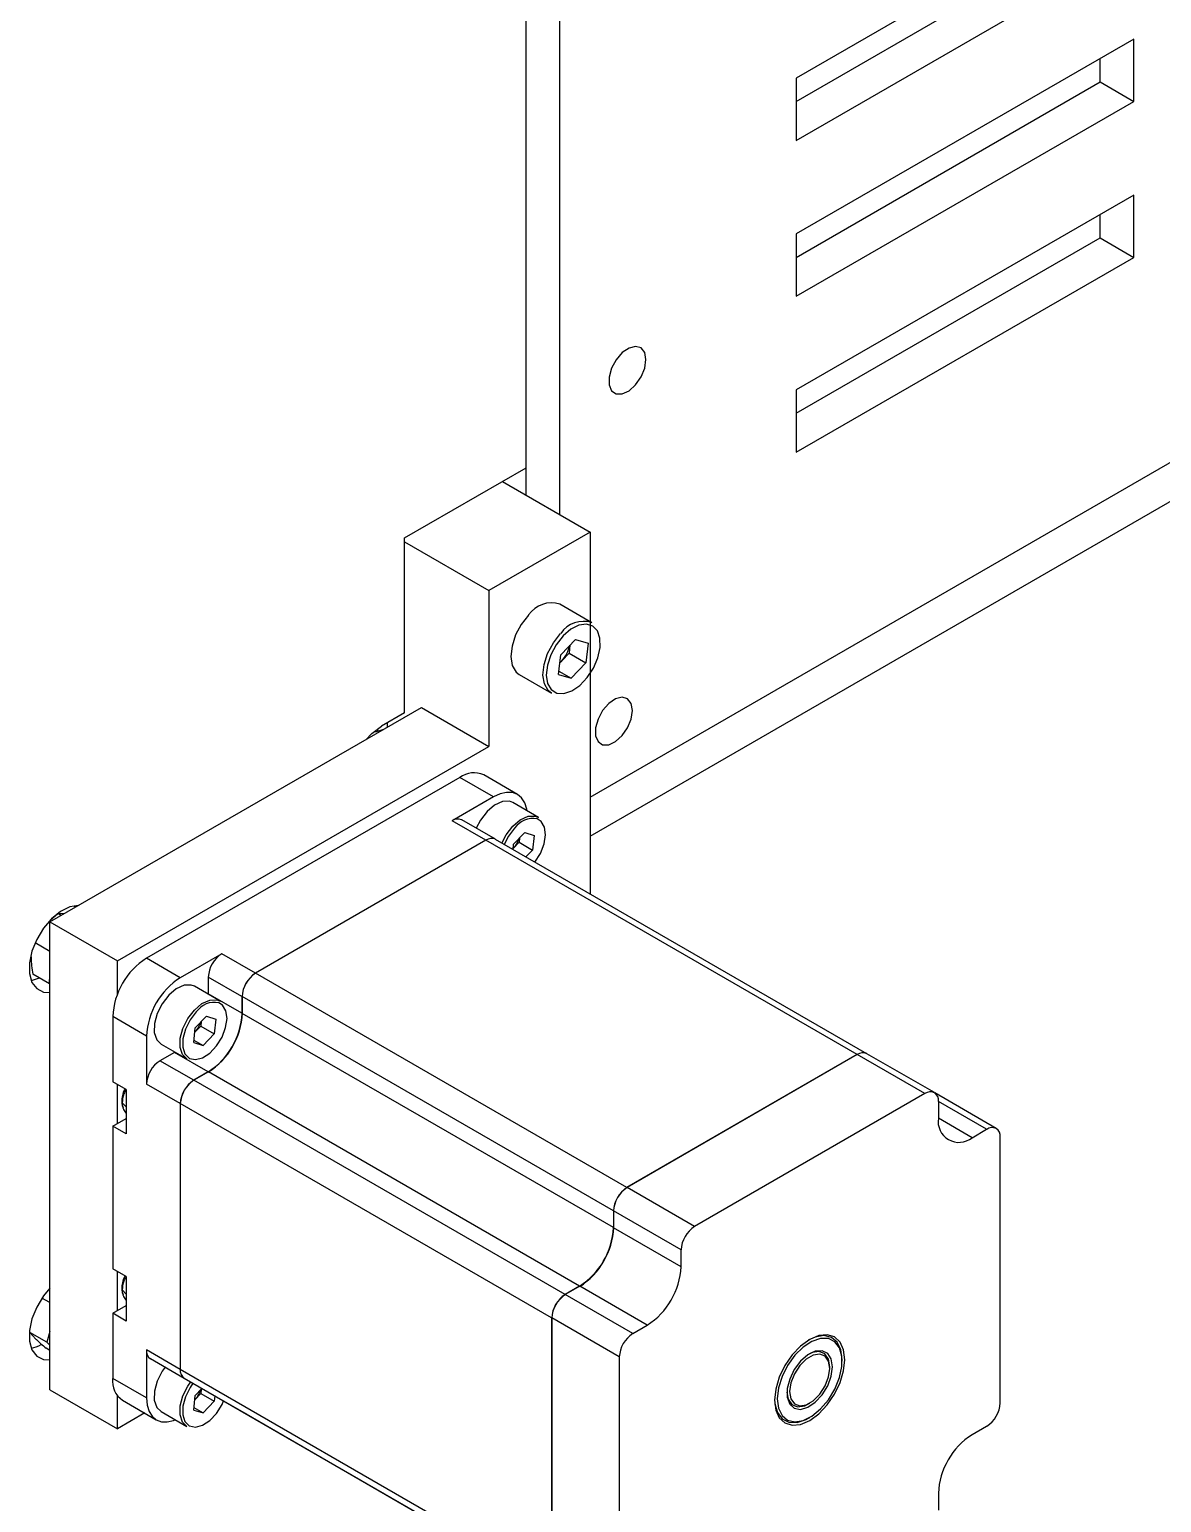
# Model space of a CAD drawing. Header units: millimetres. Extents: x -190 to 12889, y -227 to 3957.
# Drawn here: x 12454.6 to 12573.1, y 612.1 to 766.4 of the extents above; entities that cross this region are included whole.
import ezdxf

# ---------------------------------------------------------------- set-up
doc = ezdxf.new("R2010")
doc.units = ezdxf.units.MM
doc.header["$LTSCALE"] = 0.7
doc.layers.get('0').update_dxf_attribs({"color": 255})
doc.layers.add('DIM', color=94, linetype='Continuous', lineweight=25)

# ---------------------------------------------------------------- blocks, each defined once
blk = doc.blocks.new('3d')
at = {"color": 5, "linetype": 'Continuous', "lineweight": 25}
for p, q in [((17908.01, 639.37), (17908.01, 744.29)), ((17904.48, 641.41), (17904.48, 742.25)), ((17904.48, 644.27), (17904.48, 742.25)), ((17968.12, 705.5), (17932.76, 685.09)), ((17932.76, 682.64), (17964.58, 701.01)), ((17932.76, 678.56), (17968.12, 698.97)), ((17968.12, 689.17), (17932.76, 668.76)), ((17968.12, 682.64), (17968.12, 689.17)), ((17964.58, 684.68), (17964.58, 687.13)), ((17911.2, 609.77), (18042.36, 685.49)), ((17932.76, 685.09), (17932.76, 678.56)), ((17932.76, 666.31), (17964.58, 684.68)), ((17964.58, 684.68), (17968.12, 682.64)), ((17932.76, 662.23), (17968.12, 682.64)), ((17911.2, 605.68), (18042.36, 681.41)), ((17968.12, 672.84), (17932.76, 652.43)), ((17968.12, 666.31), (17968.12, 672.84)), ((17964.58, 668.35), (17964.58, 670.8)), ((17932.76, 668.76), (17932.76, 662.23)), ((17932.76, 649.98), (17964.58, 668.35)), ((17964.58, 668.35), (17968.12, 666.31)), ((17932.76, 645.9), (17968.12, 666.31)), ((17932.76, 652.43), (17932.76, 645.9)), ((17891.75, 636.92), (17904.48, 644.27)), ((17902, 642.84), (17911.2, 637.53)), ((17911.2, 637.53), (17900.59, 631.41)), ((17911.2, 637.53), (17911.2, 628.15)), ((17891.75, 618.6), (17891.75, 636.92)), ((17891.75, 636.51), (17900.59, 631.41)), ((17900.59, 631.41), (17900.59, 615.08)), ((17911.38, 628.05), (17908.02, 629.99)), ((17911.2, 628.13), (17911.2, 599.63)), ((17909.65, 626.3), (17908.11, 624.67)), ((17908.21, 624.06), (17908.98, 624.87)), ((17909.07, 625.69), (17908.98, 624.87)), ((17908.98, 624.87), (17910.75, 623.85)), ((17909.65, 626.3), (17910.97, 625.89)), ((17910.97, 625.89), (17910.75, 623.85)), ((17907.89, 622.64), (17908.11, 624.67)), ((17908.02, 623.86), (17908.21, 624.06)), ((17909.21, 622.23), (17910.75, 623.85)), ((17903.77, 622.62), (17907.13, 620.68)), ((17907.89, 622.64), (17909.21, 622.23)), ((17907.92, 622.97), (17909.21, 622.23)), ((17854.63, 596.71), (17893.52, 619.16)), ((17893.52, 619.16), (17900.59, 615.08)), ((17891.75, 618.6), (17889.33, 617.2)), ((17889.98, 617.12), (17889.98, 617.58)), ((17889.56, 616.88), (17888.68, 616.58)), ((17888.92, 616.94), (17888.92, 616.66)), ((17861.7, 592.63), (17900.59, 615.08)), ((17897.55, 611.85), (17864.74, 592.91)), ((17901.08, 609.81), (17897.55, 611.85)), ((17903.58, 610.06), (17900.05, 612.1)), ((17901.08, 609.81), (17896.74, 607.3)), ((17905.78, 607.66), (17903.1, 609.21)), ((17900.27, 605.26), (17896.74, 607.3)), ((17901.27, 605.36), (17897.74, 607.4)), ((17900.27, 605.26), (17876.16, 591.34)), ((17900.28, 605.26), (17876.17, 591.34)), ((17939.15, 582.81), (17900.28, 605.26)), ((17940.15, 582.91), (17901.28, 605.35)), ((17903.12, 604.29), (17903.18, 604.86)), ((17903.17, 604.45), (17903.75, 605.06)), ((17904.34, 606.08), (17903.18, 604.86)), ((17903.8, 605.51), (17903.75, 605.06)), ((17903.75, 605.06), (17905.17, 604.24)), ((17904.34, 606.08), (17905.33, 605.77)), ((17905.33, 605.77), (17905.17, 604.24)), ((17903.13, 604.4), (17903.17, 604.45)), ((17903.13, 604.4), (17903.17, 604.45)), ((17904.47, 603.51), (17905.17, 604.24)), ((17854.67, 596.9), (17855.47, 597.6)), ((17855.82, 597.4), (17855.47, 597.6)), ((17856.12, 597.57), (17855.47, 597.6)), ((17857.26, 598.23), (17857.2, 598.41)), ((17854.63, 596.71), (17861.7, 592.63)), ((17854.63, 547.72), (17854.63, 596.71)), ((17854.63, 593.62), (17853.08, 594.52)), ((17861.7, 589.16), (17861.7, 592.63)), ((17868.27, 590.87), (17864.74, 592.91)), ((17872.62, 593.38), (17868.27, 590.87)), ((17876.16, 591.34), (17872.62, 593.38)), ((17854.6, 590.22), (17852.84, 591.24)), ((17854.6, 590.22), (17854.63, 591.17)), ((17871.21, 590.93), (17871.21, 589.18)), ((17874.74, 588.89), (17871.21, 590.93)), ((17915.04, 568.89), (17876.17, 591.34)), ((17854.63, 590.22), (17854.6, 590.22)), ((17872.45, 588.42), (17869.76, 589.97)), ((17874.74, 587.14), (17871.21, 589.18)), ((17874.74, 588.89), (17874.74, 587.14)), ((17913.63, 566.44), (17874.75, 588.89)), ((17874.75, 588.89), (17874.75, 587.13)), ((17861.2, 586.79), (17861.2, 579.97)), ((17864.74, 584.75), (17861.2, 586.79)), ((17871.01, 586.84), (17869.85, 585.61)), ((17870.47, 586.27), (17870.42, 585.81)), ((17871.01, 586.84), (17872, 586.53)), ((17872, 586.53), (17871.84, 585)), ((17913.63, 564.69), (17874.75, 587.13)), ((17864.74, 584.75), (17864.74, 579.73)), ((17869.68, 584.08), (17869.85, 585.61)), ((17869.8, 585.16), (17869.84, 585.2)), ((17869.8, 585.16), (17869.84, 585.2)), ((17869.84, 585.2), (17870.42, 585.81)), ((17870.42, 585.81), (17871.84, 585)), ((17870.68, 583.78), (17871.84, 585)), ((17866.26, 583.91), (17868.95, 582.36)), ((17869.68, 584.08), (17870.68, 583.78)), ((17869.71, 584.33), (17870.68, 583.78)), ((17867.67, 583.05), (17866.15, 582.17)), ((17869.69, 580.13), (17866.15, 582.17)), ((17871.21, 581.01), (17867.67, 583.05)), ((17939.15, 582.81), (17915.04, 568.89)), ((17939.16, 582.81), (17915.05, 568.89)), ((17946.23, 578.73), (17939.16, 582.81)), ((17947.23, 578.83), (17940.16, 582.91)), ((17871.21, 581.01), (17869.69, 580.13)), ((17871.22, 581.01), (17869.7, 580.13)), ((17908.57, 557.69), (17869.7, 580.13)), ((17910.09, 558.56), (17871.22, 581.01)), ((17862.62, 579.15), (17861.2, 579.97)), ((17861.7, 575.6), (17861.7, 579.68)), ((17862.62, 579.15), (17862.62, 574.5)), ((17868.27, 577.68), (17864.74, 579.73)), ((17946.23, 578.73), (17922.12, 564.81)), ((17953.7, 575.09), (17947.26, 578.81)), ((17862.62, 577.34), (17862.2, 577.77)), ((17862.34, 577.08), (17862.62, 576.66)), ((17868.27, 577.68), (17868.27, 549.84)), ((17907.16, 555.24), (17868.28, 577.68)), ((17868.28, 577.68), (17868.28, 549.84)), ((17947.65, 577.91), (17947.65, 576.15)), ((17952.7, 574.99), (17947.65, 577.91)), ((17861.2, 575.32), (17862.62, 576.13)), ((17951.18, 574.11), (17947.65, 576.15)), ((17861.2, 575.32), (17861.2, 560.37)), ((17862.62, 574.5), (17861.2, 575.32)), ((17951.18, 574.11), (17952.7, 574.99)), ((17954.12, 546.33), (17954.12, 574.17)), ((17922.12, 564.81), (17915.05, 568.89)), ((17913.63, 566.44), (17913.63, 564.69)), ((17920.71, 562.36), (17913.64, 566.44)), ((17913.64, 566.44), (17913.64, 564.68)), ((17920.71, 560.6), (17913.64, 564.68)), ((17920.71, 560.6), (17920.71, 562.36)), ((17862.62, 559.56), (17861.2, 560.37)), ((17861.7, 556), (17861.7, 560.09)), ((17862.62, 559.56), (17862.62, 554.9)), ((17910.09, 558.56), (17908.57, 557.69)), ((17910.1, 558.56), (17908.58, 557.68)), ((17917.17, 554.48), (17910.1, 558.56)), ((17854.63, 556.85), (17853.8, 557.32)), ((17862.62, 557.74), (17862.2, 558.17)), ((17862.34, 557.48), (17862.62, 557.06)), ((17915.65, 553.6), (17908.58, 557.68)), ((17861.2, 555.72), (17862.62, 556.54)), ((17861.2, 555.72), (17861.2, 548.9)), ((17862.62, 554.9), (17861.2, 555.72)), ((17907.16, 555.24), (17907.16, 527.39)), ((17914.24, 551.15), (17907.17, 555.23)), ((17907.17, 555.23), (17907.17, 527.39)), ((17915.65, 553.6), (17917.17, 554.48)), ((17854.29, 552.71), (17852.53, 553.72)), ((17852.53, 553.72), (17853.16, 553.02)), ((17854.63, 553.82), (17854.29, 552.71)), ((17854.63, 552.38), (17854.29, 552.71)), ((17854.63, 551.84), (17854.24, 552.07)), ((17868.27, 549.84), (17864.74, 551.88)), ((17864.74, 551.88), (17864.74, 546.86)), ((17865.15, 550.97), (17868.69, 548.92)), ((17914.24, 551.15), (17914.24, 523.31)), ((17937.57, 550.7), (17937.57, 550.86)), ((17907.16, 527.39), (17868.28, 549.84)), ((17936.28, 549.95), (17936.28, 550.12)), ((17854.63, 547.72), (17861.7, 543.63)), ((17864.74, 546.86), (17861.2, 548.9)), ((17868.7, 548.92), (17907.57, 526.48)), ((17870.54, 547.86), (17869.85, 547.12)), ((17870.47, 547.78), (17870.42, 547.32)), ((17861.7, 543.63), (17861.7, 547.1)), ((17862.24, 546.61), (17865.77, 544.57)), ((17869.68, 545.59), (17869.85, 547.12)), ((17869.8, 546.67), (17869.84, 546.71)), ((17869.8, 546.67), (17869.84, 546.71)), ((17869.84, 546.71), (17870.42, 547.32)), ((17870.42, 547.32), (17871.84, 546.51)), ((17870.68, 545.28), (17871.84, 546.51)), ((17871.9, 547.07), (17871.84, 546.51)), ((17872.82, 546.54), (17875.16, 545.19)), ((17934.04, 546.23), (17934.18, 546.31)), ((17864.55, 545.28), (17861.7, 543.63)), ((17866.26, 545.42), (17868.95, 543.87)), ((17869.68, 545.59), (17870.68, 545.28)), ((17869.71, 545.84), (17870.68, 545.28)), ((17875.13, 545.21), (17875.16, 545.19)), ((17875.13, 545.2), (17875.17, 545.18)), ((17875.17, 545.18), (17914.04, 522.74)), ((17934.04, 544.74), (17934.18, 544.82)), ((17952.7, 543.88), (17951.18, 543)), ((17947.65, 536.88), (17947.65, 535.12))]:
    blk.add_line(p, q, dxfattribs=at)
at = {"color": 5, "linetype": 'Continuous', "lineweight": 25, "flags": 128}
for points in [[(17917.03, 655.6), (17916.9, 656.33), (17916.52, 656.82), (17915.95, 656.98), (17915.26, 656.81), (17914.55, 656.33), (17913.91, 655.59), (17913.43, 654.7), (17913.17, 653.78), (17913.17, 652.96), (17913.43, 652.34), (17913.91, 652), (17914.55, 652.01), (17915.26, 652.34), (17915.95, 652.96), (17916.52, 653.79), (17916.9, 654.71), (17917.03, 655.6)], [(17904.75, 628.85), (17903.98, 627.87), (17903.38, 626.76), (17903.01, 625.6), (17902.89, 624.51), (17903.04, 623.57), (17903.44, 622.88), (17903.77, 622.62)], [(17908.35, 626.66), (17907.63, 625.74), (17907.06, 624.69), (17906.71, 623.6), (17906.6, 622.57), (17906.74, 621.69), (17907.12, 621.04), (17907.7, 620.68), (17908.44, 620.63), (17909.27, 620.91), (17910.11, 621.48), (17910.89, 622.31), (17911.54, 623.3), (17912, 624.38), (17912.23, 625.45), (17912.22, 626.42), (17911.95, 627.19), (17911.47, 627.7), (17910.8, 627.91), (17910.01, 627.8), (17909.17, 627.36), (17908.35, 626.66)], [(17907.13, 620.68), (17906.8, 620.94), (17906.4, 621.64), (17906.25, 622.57), (17906.36, 623.66), (17906.74, 624.82), (17907.34, 625.93), (17908.1, 626.91)], [(17908.02, 623.88), (17908.03, 623.89), (17908.21, 624.06)], [(17915.62, 618.85), (17915.48, 619.59), (17915.11, 620.07), (17914.54, 620.24), (17913.85, 620.07), (17913.14, 619.58), (17912.5, 618.84), (17912.02, 617.96), (17911.76, 617.04), (17911.76, 616.21), (17912.02, 615.59), (17912.5, 615.26), (17913.14, 615.26), (17913.85, 615.6), (17914.54, 616.22), (17915.11, 617.05), (17915.48, 617.96), (17915.62, 618.85)], [(17887.69, 615.79), (17888.33, 616.46), (17889.33, 617.2)], [(17904.58, 608.36), (17904.55, 608.53), (17904.35, 609.18), (17904.02, 609.69), (17903.58, 610.06), (17903.05, 610.26), (17902.44, 610.28), (17901.77, 610.13), (17901.08, 609.81)], [(17900.4, 608.28), (17899.71, 607.38), (17899.26, 606.52)], [(17903.1, 609.21), (17902.74, 609.35), (17902.01, 609.32), (17901.19, 608.95), (17900.4, 608.28)], [(17901.95, 604.97), (17902.4, 605.83), (17903.09, 606.73)], [(17903.28, 606.53), (17902.63, 605.68), (17902.19, 604.83)], [(17903.09, 606.73), (17903.88, 607.4), (17904.69, 607.77), (17905.43, 607.8), (17905.78, 607.66)], [(17905.41, 602.97), (17905.41, 602.97), (17905.98, 603.89), (17906.36, 604.88), (17906.51, 605.84), (17906.4, 606.65), (17906.05, 607.24), (17905.65, 607.49)], [(17857.69, 598.44), (17857.62, 598.44), (17856.71, 598.29), (17855.75, 597.81), (17854.81, 597.04), (17853.95, 596.04), (17853.25, 594.87), (17852.75, 593.63), (17852.49, 592.41), (17852.49, 591.3), (17852.75, 590.38), (17853.25, 589.72), (17853.95, 589.37), (17854.63, 589.32)], [(17852.67, 590.57), (17852.69, 590.57), (17853.53, 590.84)], [(17869.76, 589.97), (17869.41, 590.1), (17868.67, 590.07), (17867.86, 589.7), (17867.07, 589.03)], [(17867.07, 589.03), (17866.38, 588.14), (17865.86, 587.11), (17865.58, 586.07), (17865.56, 585.12), (17865.81, 584.36), (17866.26, 583.91)], [(17869.26, 582.41), (17869.86, 582.3), (17870.6, 582.49), (17871.37, 582.98), (17872.08, 583.73), (17872.65, 584.65), (17873.03, 585.64), (17873.17, 586.59), (17873.06, 587.41), (17872.71, 588), (17872.31, 588.25)], [(17869.75, 587.48), (17870.55, 588.15), (17871.36, 588.52), (17872.1, 588.55), (17872.45, 588.42)], [(17868.95, 582.36), (17868.5, 582.81), (17868.25, 583.56), (17868.27, 584.52), (17868.55, 585.56), (17869.06, 586.59), (17869.75, 587.48)], [(17869.95, 587.28), (17869.3, 586.44), (17868.81, 585.47), (17868.55, 584.48), (17868.53, 583.59), (17868.77, 582.88), (17869.22, 582.43), (17869.26, 582.41)], [(17854.63, 558.37), (17853.95, 557.55), (17853.25, 556.38), (17852.75, 555.14), (17852.49, 553.92), (17852.49, 552.81), (17852.75, 551.89), (17853.25, 551.23), (17853.95, 550.87), (17854.63, 550.83)], [(17937.85, 550.86), (17937.73, 551.89), (17937.36, 552.7), (17936.78, 553.24), (17936.02, 553.48), (17935.13, 553.39), (17934.18, 552.99), (17933.23, 552.29), (17932.34, 551.36), (17931.58, 550.24), (17930.99, 549.03), (17930.63, 547.79), (17930.5, 546.62), (17930.63, 545.59), (17930.99, 544.78), (17931.58, 544.24), (17932.34, 544), (17933.23, 544.09), (17934.18, 544.49), (17935.13, 545.19), (17936.02, 546.12), (17936.78, 547.24), (17937.36, 548.46), (17937.73, 549.69), (17937.85, 550.86)], [(17930.78, 546.78), (17930.91, 545.8), (17931.28, 545.03), (17931.86, 544.54), (17932.62, 544.36), (17933.49, 544.5), (17934.41, 544.96), (17935.31, 545.7), (17936.13, 546.67), (17936.81, 547.79), (17937.29, 548.98), (17937.54, 550.15), (17937.54, 551.22), (17937.29, 552.1), (17936.81, 552.73), (17936.13, 553.07), (17935.31, 553.09), (17934.41, 552.78), (17933.49, 552.18), (17932.62, 551.32), (17931.86, 550.27), (17931.28, 549.1), (17930.91, 547.91), (17930.78, 546.78)], [(17937.57, 550.86), (17937.44, 551.89), (17937.06, 552.69), (17936.45, 553.2), (17935.66, 553.39), (17934.75, 553.23), (17934.03, 552.9)], [(17936.56, 550.12), (17936.43, 550.94), (17936.06, 551.52), (17935.48, 551.8), (17934.76, 551.75), (17933.98, 551.37), (17933.22, 550.71), (17932.56, 549.83), (17932.08, 548.84), (17931.82, 547.84), (17931.82, 546.93), (17932.08, 546.22), (17932.56, 545.78), (17933.22, 545.66), (17933.98, 545.88), (17934.76, 546.41), (17935.48, 547.19), (17936.06, 548.13), (17936.43, 549.15), (17936.56, 550.12)], [(17932.07, 547.53), (17932.2, 546.77), (17932.57, 546.25), (17933.13, 546.03), (17933.81, 546.14), (17934.54, 546.56), (17935.23, 547.24), (17935.79, 548.11), (17936.15, 549.05), (17936.28, 549.95), (17936.15, 550.71), (17935.79, 551.23), (17935.23, 551.45), (17934.54, 551.34), (17933.81, 550.92), (17933.13, 550.24), (17932.57, 549.37), (17932.2, 548.43), (17932.07, 547.53)], [(17936.28, 550.12), (17936.15, 550.93), (17935.76, 551.48), (17935.16, 551.72), (17934.43, 551.6), (17934.1, 551.45)], [(17866.68, 550.08), (17866.38, 549.65), (17865.86, 548.62), (17865.58, 547.57), (17865.56, 546.62), (17865.81, 545.87), (17866.26, 545.42)], [(17868.95, 543.87), (17868.5, 544.32), (17868.25, 545.07), (17868.27, 546.02), (17868.55, 547.07), (17869.06, 548.1), (17869.37, 548.53)], [(17869.61, 548.39), (17869.3, 547.95), (17868.81, 546.98), (17868.55, 545.99), (17868.53, 545.1), (17868.77, 544.39), (17869.22, 543.94), (17869.26, 543.92)], [(17864.74, 546.86), (17864.81, 546.1), (17865.01, 545.45), (17865.33, 544.94), (17865.77, 544.57), (17866.31, 544.37), (17866.92, 544.35), (17867.58, 544.5), (17867.75, 544.56)], [(17869.26, 543.92), (17869.86, 543.8), (17870.6, 543.99), (17871.37, 544.49), (17872.08, 545.24), (17872.65, 546.16), (17872.82, 546.54)], [(17930.5, 546.78), (17930.53, 546.24), (17930.79, 545.32), (17931.29, 544.66), (17932, 544.31), (17932.85, 544.29), (17933.79, 544.61), (17934.04, 544.74)], [(17931.79, 547.45), (17931.93, 546.72), (17932.32, 546.16), (17932.91, 545.93), (17933.65, 546.04), (17934.04, 546.23)]]:
    blk.add_lwpolyline(points, dxfattribs=at)
at = {"color": 5, "linetype": 'Continuous', "lineweight": 25}
for centre, radius, start, end in [((17907.14, 627.24), 2.89, 72.2796, 146.004), ((17910.5, 625.3), 2.89, 72.2796, 146.004), ((17905.77, 626.37), 3.36, 316.5679, 348.1202), ((17899.01, 609.81), 2.51, 65.6929, 125.6176), ((17897.32, 606.48), 1.01, 65.6929, 125.6176), ((17905.19, 605.24), 2.3, 78.5091, 145.8957), ((17900.86, 604.44), 1.01, 65.6929, 125.6176), ((17900.86, 604.44), 1.01, 65.6929, 125.6176), ((17901.31, 606.2), 2.56, 316.7206, 343.5053), ((17868.88, 586.44), 7.68, 122.6055, 177.3945), ((17874.28, 590.79), 3.07, 122.6055, 177.3945), ((17877.81, 588.75), 3.07, 122.6055, 177.3945), ((17877.82, 588.75), 3.07, 122.6055, 177.3945), ((17872.42, 584.4), 7.68, 122.6055, 177.3945), ((17871.86, 585.99), 2.3, 78.5091, 145.8957), ((17867.03, 587.51), 7.76, 302.6055, 357.3945), ((17867.07, 587.48), 7.68, 302.6055, 357.3945), ((17867.08, 587.48), 7.68, 302.6055, 357.3945), ((17867.98, 586.96), 2.56, 316.7206, 343.5053), ((17867.81, 579.59), 3.07, 122.6055, 177.3945), ((17939.74, 582), 1.01, 65.6929, 125.6176), ((17939.75, 581.99), 1.01, 65.6929, 125.6176), ((17871.34, 577.54), 3.07, 122.6055, 177.3945), ((17871.35, 577.54), 3.07, 122.6055, 177.3945), ((17946.79, 578.05), 0.873, 350.786, 129.2033), ((17949.8, 575.8), 2.18, 170.786, 309.2033), ((17953.26, 574.31), 0.873, 350.786, 129.2033), ((17916.7, 566.3), 3.07, 122.6055, 177.3945), ((17916.71, 566.3), 3.07, 122.6055, 177.3945), ((17905.91, 565.06), 7.76, 302.6055, 357.3945), ((17905.95, 565.04), 7.68, 302.6055, 357.3945), ((17905.96, 565.03), 7.68, 302.6055, 357.3945), ((17923.78, 562.22), 3.07, 122.6055, 177.3945), ((17913.03, 560.95), 7.68, 302.6055, 357.3945), ((17910.23, 555.1), 3.07, 122.6055, 177.3945), ((17910.24, 555.09), 3.07, 122.6055, 177.3945), ((17852.08, 555.45), 3.42, 279.875, 298.5686), ((17917.31, 551.01), 3.07, 122.6055, 177.3945), ((17865.69, 551.76), 0.959, 172.7442, 235.9436), ((17869.23, 549.72), 0.959, 172.7442, 235.9436), ((17869.23, 549.72), 0.959, 172.7442, 235.9436), ((17863.58, 548.6), 2.4, 172.7442, 235.9436), ((17867.98, 548.47), 2.56, 316.7206, 343.5053), ((17951.05, 546.47), 3.07, 302.6055, 357.3945), ((17955.32, 536.53), 7.68, 122.6055, 177.3945)]:
    blk.add_arc(centre, radius, start, end, dxfattribs=at)
for points, knots in [([(17852.67, 593.05), (17852.67, 593.01), (17852.65, 592.44), (17852.75, 591.82), (17852.84, 591.24)], [0, 0, 0, 0, 0.070174, 1, 1, 1, 1]), ([(17862.5, 579.24), (17862.45, 579.17), (17862.28, 578.89), (17862.24, 578.57), (17862.2, 578.35)], [0, 0, 0, 0, 0.273645, 1, 1, 1, 1]), ([(17862.55, 579.08), (17862.47, 578.91), (17862.25, 578.46), (17862.22, 578.04), (17862.2, 577.77)], [0, 0, 0, 0, 0.379887, 1, 1, 1, 1]), ([(17862.2, 578.35), (17862.19, 578.3), (17862.15, 578.17), (17862.15, 578.04), (17862.15, 577.95)], [0, 0, 0, 0, 0.324037, 1, 1, 1, 1]), ([(17862.15, 577.95), (17862.16, 577.78), (17862.16, 577.53), (17862.27, 577.32), (17862.3, 577.25)], [0, 0, 0, 0, 0.682731, 1, 1, 1, 1]), ([(17862.2, 577.77), (17862.21, 577.51), (17862.21, 577.24), (17862.35, 577.09), (17862.35, 577.08)], [0, 0, 0, 0, 0.930412, 1, 1, 1, 1]), ([(17862.2, 558.75), (17862.19, 558.71), (17862.15, 558.57), (17862.15, 558.44), (17862.15, 558.35)], [0, 0, 0, 0, 0.324037, 1, 1, 1, 1]), ([(17862.5, 559.65), (17862.45, 559.57), (17862.28, 559.29), (17862.24, 558.98), (17862.2, 558.75)], [0, 0, 0, 0, 0.2736453, 1, 1, 1, 1]), ([(17862.55, 559.48), (17862.47, 559.31), (17862.25, 558.87), (17862.22, 558.44), (17862.2, 558.17)], [0, 0, 0, 0, 0.379887, 1, 1, 1, 1]), ([(17862.15, 558.35), (17862.16, 558.18), (17862.16, 557.93), (17862.27, 557.72), (17862.3, 557.65)], [0, 0, 0, 0, 0.682731, 1, 1, 1, 1]), ([(17862.2, 558.17), (17862.21, 557.92), (17862.21, 557.64), (17862.35, 557.5), (17862.35, 557.49)], [0, 0, 0, 0, 0.930412, 1, 1, 1, 1]), ([(17853.16, 553.02), (17853.18, 553), (17853.47, 552.72), (17853.87, 552.38), (17854.24, 552.07)], [0, 0, 0, 0, 0.070174, 1, 1, 1, 1])]:
    blk.add_open_spline(points, degree=3, knots=knots, dxfattribs=at)

msp = doc.modelspace()

# ---------------------------------------------------------------- block references
at = {"layer": 'DIM'}
msp.add_blockref('3d', (-5397.9356, 76.177), dxfattribs=at)

doc.saveas('drawing.dxf')
